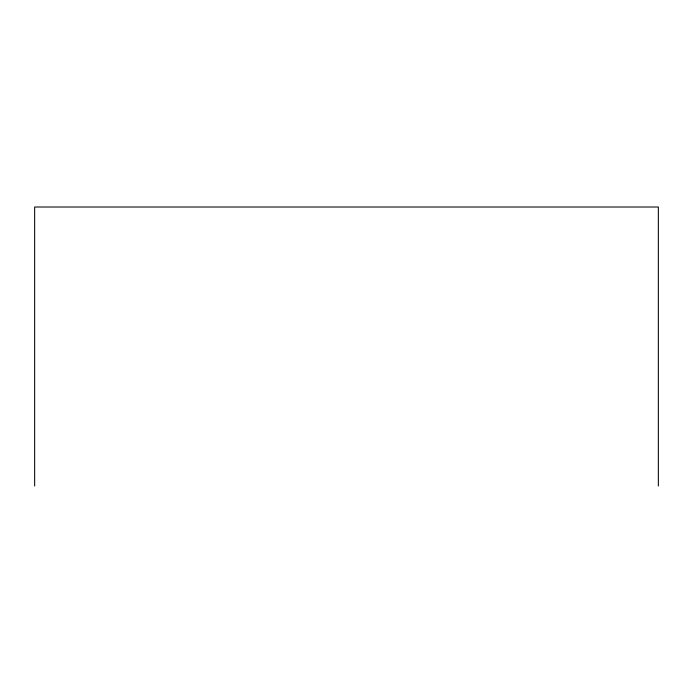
<?xml version="1.0" encoding="UTF-8"?>
<svg xmlns="http://www.w3.org/2000/svg" width="693" height="693" viewBox="0 0 693 693"><rect width="100%" height="100%" fill="white"/><g stroke="black" fill="none" stroke-linecap="round" stroke-linejoin="round"><path stroke-width="1.04" d="M658.35 485.992L658.35 207.008L34.65 207.008L34.65 485.992"/></g></svg>
